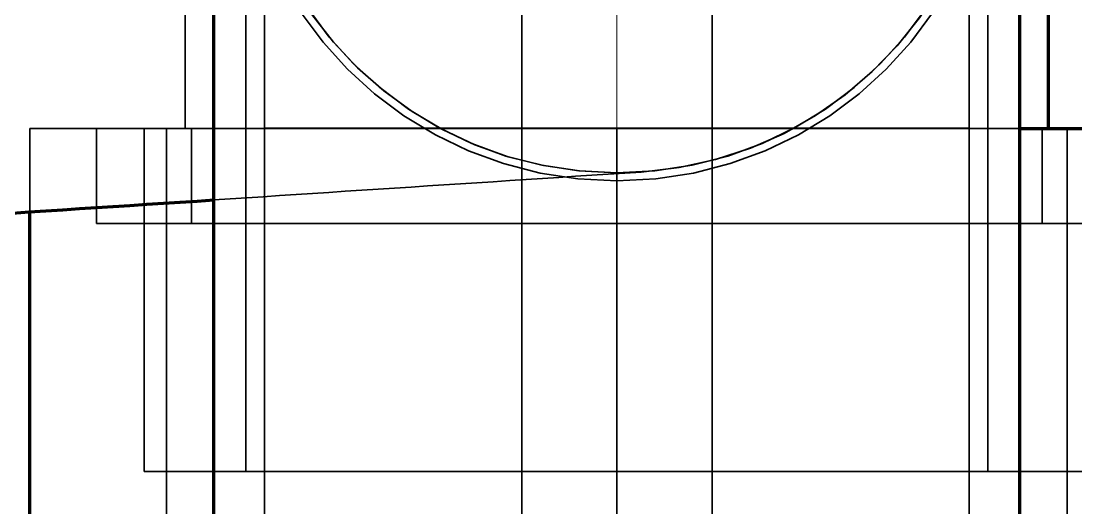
# Model space of a CAD drawing. Header units: millimetres. Extents: x 0 to 2208, y 0 to 420.
# Drawn here: x 187.543 to 190.867, y 215.256 to 216.789 of the extents above; entities that cross this region are included whole.
import ezdxf

# ---------------------------------------------------------------- set-up
doc = ezdxf.new("R2010")
doc.units = ezdxf.units.MM
doc.linetypes.add('IRAM-E-TRAZOS', pattern=[5, 4, -1])
doc.linetypes.add('IRAM-F-TRAZO-PUNTO', pattern=[20, 15, -2, 1, -2])
for name, color, linetype, lineweight in [('01-VISIBLE', 7, 'CONTINUOUS', 70), ('02-OCULTA', 4, 'IRAM-E-TRAZOS', 35), ('03-EJE', 1, 'IRAM-F-TRAZO-PUNTO', 18)]:
    doc.layers.add(name, color=color, linetype=linetype, lineweight=lineweight)

msp = doc.modelspace()

# ---------------------------------------------------------------- linework, layer by layer
at = {"layer": '01-VISIBLE'}
for p, q in [((188.1509, 191.8159), (188.1509, 232.728)), ((190.6909, 191.8159), (190.6909, 232.728)), ((190.7809, 216.4511), (190.7809, 216.8611)), ((187.5709, 213.2071), (187.5709, 216.1881))]:
    msp.add_line(p, q, dxfattribs=at)
for points in [[(190.6909, 216.4511), (190.7437, 216.4511), (190.7964, 216.4511), (190.8491, 216.4511), (190.9018, 216.4511), (190.9546, 216.4511), (191.0073, 216.4511), (191.06, 216.4511), (191.1128, 216.4511), (191.1655, 216.4511), (191.2182, 216.4511), (191.2709, 216.4511)], [(187.516, 216.1845), (187.5689, 216.188), (187.6218, 216.1914), (187.6748, 216.1949), (187.7277, 216.1983), (187.7806, 216.2017), (187.8335, 216.2052), (187.8864, 216.2086), (187.9393, 216.2121), (187.9922, 216.2155), (188.0451, 216.219), (188.098, 216.2224), (188.1509, 216.2259)]]:
    msp.add_lwpolyline(points, dxfattribs=at)
at = {"layer": '02-OCULTA'}
for p, q in [((188.1509, 232.728), (188.1509, 191.8159)), ((190.6909, 232.728), (190.6909, 191.8159)), ((189.1209, 215.1129), (189.1209, 218.1829)), ((189.7209, 215.1129), (189.7209, 218.1829)), ((188.3109, 217.632), (188.3109, 216.4515)), ((188.3109, 216.4511), (188.3109, 217.6311)), ((190.5309, 217.632), (190.5309, 216.4515)), ((190.5309, 216.4511), (190.5309, 217.6311)), ((188.0609, 216.4511), (188.0609, 216.8611)), ((188.2521, 216.4511), (188.2521, 216.8611)), ((190.5897, 216.4511), (190.5897, 216.8611)), ((187.5709, 216.1881), (187.5709, 216.4511)), ((187.7809, 216.1511), (187.7809, 216.4511)), ((187.9309, 215.3711), (187.9309, 216.4511)), ((188.0021, 212.5307), (188.0021, 216.4511)), ((188.0809, 216.1511), (188.0809, 216.4511)), ((188.2521, 215.3711), (188.2521, 216.4511)), ((188.3109, 216.4515), (188.3109, 214.4511)), ((188.3109, 216.4515), (190.5309, 216.4515)), ((190.5309, 216.4511), (188.3109, 216.4511)), ((188.3109, 214.4511), (188.3109, 216.4511)), ((189.4209, 216.4511), (189.4209, 212.5307)), ((190.5309, 216.4515), (190.5309, 214.4511)), ((190.5309, 214.4511), (190.5309, 216.4511)), ((190.5897, 215.3711), (190.5897, 216.4511)), ((190.7609, 216.1511), (190.7609, 216.4511)), ((190.8397, 212.5307), (190.8397, 216.4511))]:
    msp.add_line(p, q, dxfattribs=at)
for points in [[(189.4209, 216.4511), (189.3709, 216.4511), (189.3209, 216.4511), (189.2709, 216.4511), (189.2209, 216.4511), (189.1709, 216.4511), (189.1209, 216.4511), (189.0709, 216.4511), (189.0209, 216.4511), (188.9709, 216.4511), (188.9209, 216.4511), (188.8709, 216.4511), (188.8209, 216.4511), (188.7709, 216.4511), (188.7209, 216.4511), (188.6709, 216.4511), (188.6209, 216.4511), (188.5709, 216.4511), (188.5209, 216.4511), (188.4709, 216.4511), (188.4209, 216.4511), (188.3709, 216.4511), (188.3209, 216.4511), (188.2709, 216.4511), (188.2209, 216.4511), (188.1709, 216.4511), (188.1209, 216.4511), (188.0709, 216.4511), (188.0209, 216.4511), (187.9709, 216.4511), (187.9209, 216.4511), (187.8709, 216.4511), (187.8209, 216.4511), (187.7709, 216.4511), (187.7209, 216.4511), (187.6709, 216.4511), (187.6209, 216.4511), (187.5709, 216.4511)], [(187.5709, 216.4511), (187.6213, 216.4511), (187.6716, 216.4511), (187.7219, 216.4511), (187.7722, 216.4511), (187.8226, 216.4511), (187.8729, 216.4511), (187.9232, 216.4511), (187.9735, 216.4511), (188.0238, 216.4511), (188.0742, 216.4511), (188.1245, 216.4511), (188.1748, 216.4511), (188.2251, 216.4511), (188.2755, 216.4511), (188.3258, 216.4511), (188.3761, 216.4511), (188.4264, 216.4511), (188.4767, 216.4511), (188.5271, 216.4511), (188.5774, 216.4511), (188.6277, 216.4511), (188.678, 216.4511), (188.7284, 216.4511), (188.7787, 216.4511), (188.829, 216.4511), (188.8793, 216.4511), (188.9296, 216.4511), (188.98, 216.4511), (189.0303, 216.4511), (189.0806, 216.4511), (189.1309, 216.4511), (189.1813, 216.4511), (189.2316, 216.4511), (189.2819, 216.4511), (189.3322, 216.4511), (189.3826, 216.4511), (189.4329, 216.4511), (189.4832, 216.4511), (189.5335, 216.4511), (189.5838, 216.4511), (189.6342, 216.4511), (189.6845, 216.4511), (189.7348, 216.4511), (189.7851, 216.4511), (189.8355, 216.4511), (189.8858, 216.4511), (189.9361, 216.4511), (189.9864, 216.4511), (190.0367, 216.4511), (190.0871, 216.4511), (190.1374, 216.4511), (190.1877, 216.4511), (190.238, 216.4511), (190.2884, 216.4511), (190.3387, 216.4511), (190.389, 216.4511), (190.4393, 216.4511), (190.4896, 216.4511), (190.54, 216.4511), (190.5903, 216.4511), (190.6406, 216.4511), (190.6909, 216.4511)], [(189.4209, 216.4511), (189.3697, 216.4511), (189.3184, 216.4511), (189.2672, 216.4511), (189.2159, 216.4511), (189.1647, 216.4511), (189.1134, 216.4511), (189.0622, 216.4511), (189.0109, 216.4511), (188.9597, 216.4511), (188.9084, 216.4511), (188.8572, 216.4511), (188.8059, 216.4511), (188.7547, 216.4511), (188.7034, 216.4511), (188.6522, 216.4511), (188.6009, 216.4511), (188.5497, 216.4511), (188.4984, 216.4511), (188.4472, 216.4511), (188.3959, 216.4511), (188.3447, 216.4511), (188.2934, 216.4511), (188.2422, 216.4511), (188.1909, 216.4511), (188.1397, 216.4511), (188.0884, 216.4511), (188.0372, 216.4511), (187.9859, 216.4511), (187.9347, 216.4511), (187.8834, 216.4511), (187.8322, 216.4511), (187.7809, 216.4511)], [(187.7809, 216.4511), (187.8314, 216.4511), (187.8819, 216.4511), (187.9323, 216.4511), (187.9828, 216.4511), (188.0332, 216.4511), (188.0837, 216.4511), (188.1342, 216.4511), (188.1846, 216.4511), (188.2351, 216.4511), (188.2856, 216.4511), (188.336, 216.4511), (188.3865, 216.4511), (188.4369, 216.4511), (188.4874, 216.4511), (188.5379, 216.4511), (188.5883, 216.4511), (188.6388, 216.4511), (188.6892, 216.4511), (188.7397, 216.4511), (188.7902, 216.4511), (188.8406, 216.4511), (188.8911, 216.4511), (188.9416, 216.4511), (188.992, 216.4511), (189.0425, 216.4511), (189.0929, 216.4511), (189.1434, 216.4511), (189.1939, 216.4511), (189.2443, 216.4511), (189.2948, 216.4511), (189.3452, 216.4511), (189.3957, 216.4511), (189.4462, 216.4511), (189.4966, 216.4511), (189.5471, 216.4511), (189.5976, 216.4511), (189.648, 216.4511), (189.6985, 216.4511), (189.7489, 216.4511), (189.7994, 216.4511), (189.8499, 216.4511), (189.9003, 216.4511), (189.9508, 216.4511), (190.0012, 216.4511), (190.0517, 216.4511), (190.1022, 216.4511), (190.1526, 216.4511), (190.2031, 216.4511), (190.2536, 216.4511), (190.304, 216.4511), (190.3545, 216.4511), (190.4049, 216.4511), (190.4554, 216.4511), (190.5059, 216.4511), (190.5563, 216.4511), (190.6068, 216.4511), (190.6572, 216.4511), (190.7077, 216.4511), (190.7582, 216.4511), (190.8086, 216.4511), (190.8591, 216.4511), (190.9096, 216.4511)], [(189.4209, 216.4511), (189.3696, 216.4511), (189.3182, 216.4511), (189.2668, 216.4511), (189.2154, 216.4511), (189.164, 216.4511), (189.1127, 216.4511), (189.0613, 216.4511), (189.0099, 216.4511), (188.9585, 216.4511), (188.9071, 216.4511), (188.8558, 216.4511), (188.8044, 216.4511), (188.753, 216.4511), (188.7016, 216.4511), (188.6502, 216.4511), (188.5989, 216.4511), (188.5475, 216.4511), (188.4961, 216.4511), (188.4447, 216.4511), (188.3934, 216.4511), (188.342, 216.4511), (188.2906, 216.4511), (188.2392, 216.4511), (188.1878, 216.4511), (188.1365, 216.4511), (188.0851, 216.4511), (188.0337, 216.4511), (187.9823, 216.4511), (187.9309, 216.4511)], [(187.9309, 216.4511), (187.9814, 216.4511), (188.032, 216.4511), (188.0825, 216.4511), (188.133, 216.4511), (188.1835, 216.4511), (188.234, 216.4511), (188.2845, 216.4511), (188.335, 216.4511), (188.3855, 216.4511), (188.436, 216.4511), (188.4865, 216.4511), (188.537, 216.4511), (188.5875, 216.4511), (188.6381, 216.4511), (188.6886, 216.4511), (188.7391, 216.4511), (188.7896, 216.4511), (188.8401, 216.4511), (188.8906, 216.4511), (188.9411, 216.4511), (188.9916, 216.4511), (189.0421, 216.4511), (189.0926, 216.4511), (189.1431, 216.4511), (189.1936, 216.4511), (189.2442, 216.4511), (189.2947, 216.4511), (189.3452, 216.4511), (189.3957, 216.4511), (189.4462, 216.4511), (189.4967, 216.4511), (189.5472, 216.4511), (189.5977, 216.4511), (189.6482, 216.4511), (189.6987, 216.4511), (189.7492, 216.4511), (189.7998, 216.4511), (189.8503, 216.4511), (189.9008, 216.4511), (189.9513, 216.4511), (190.0018, 216.4511), (190.0523, 216.4511), (190.1028, 216.4511), (190.1533, 216.4511), (190.2038, 216.4511), (190.2543, 216.4511), (190.3048, 216.4511), (190.3553, 216.4511), (190.4059, 216.4511), (190.4564, 216.4511), (190.5069, 216.4511), (190.5574, 216.4511), (190.6079, 216.4511), (190.6584, 216.4511), (190.7089, 216.4511), (190.7594, 216.4511), (190.8099, 216.4511), (190.8604, 216.4511), (190.9109, 216.4511)], [(189.4209, 216.4511), (189.3703, 216.4511), (189.3196, 216.4511), (189.2689, 216.4511), (189.2183, 216.4511), (189.1676, 216.4511), (189.1169, 216.4511), (189.0662, 216.4511), (189.0156, 216.4511), (188.9649, 216.4511), (188.9142, 216.4511), (188.8636, 216.4511), (188.8129, 216.4511), (188.7622, 216.4511), (188.7115, 216.4511), (188.6609, 216.4511), (188.6102, 216.4511), (188.5595, 216.4511), (188.5089, 216.4511), (188.4582, 216.4511), (188.4075, 216.4511), (188.3568, 216.4511), (188.3062, 216.4511), (188.2555, 216.4511), (188.2048, 216.4511), (188.1542, 216.4511), (188.1035, 216.4511), (188.0528, 216.4511), (188.0021, 216.4511)], [(188.0021, 216.4511), (188.0528, 216.4511), (188.1035, 216.4511), (188.1542, 216.4511), (188.2048, 216.4511), (188.2555, 216.4511), (188.3062, 216.4511), (188.3568, 216.4511), (188.4075, 216.4511), (188.4582, 216.4511), (188.5089, 216.4511), (188.5595, 216.4511), (188.6102, 216.4511), (188.6609, 216.4511), (188.7115, 216.4511), (188.7622, 216.4511), (188.8129, 216.4511), (188.8636, 216.4511), (188.9142, 216.4511), (188.9649, 216.4511), (189.0156, 216.4511), (189.0662, 216.4511), (189.1169, 216.4511), (189.1676, 216.4511), (189.2183, 216.4511), (189.2689, 216.4511), (189.3196, 216.4511), (189.3703, 216.4511), (189.4209, 216.4511), (189.4716, 216.4511), (189.5223, 216.4511), (189.573, 216.4511), (189.6236, 216.4511), (189.6743, 216.4511), (189.725, 216.4511), (189.7756, 216.4511), (189.8263, 216.4511), (189.877, 216.4511), (189.9277, 216.4511), (189.9783, 216.4511), (190.029, 216.4511), (190.0797, 216.4511), (190.1303, 216.4511), (190.181, 216.4511), (190.2317, 216.4511), (190.2824, 216.4511), (190.333, 216.4511), (190.3837, 216.4511), (190.4344, 216.4511), (190.485, 216.4511), (190.5357, 216.4511), (190.5864, 216.4511), (190.6371, 216.4511), (190.6877, 216.4511), (190.7384, 216.4511), (190.7891, 216.4511), (190.8397, 216.4511)], [(189.4209, 216.4511), (189.3706, 216.4511), (189.3202, 216.4511), (189.2698, 216.4511), (189.2195, 216.4511), (189.1691, 216.4511), (189.1187, 216.4511), (189.0683, 216.4511), (189.018, 216.4511), (188.9676, 216.4511), (188.9172, 216.4511), (188.8669, 216.4511), (188.8165, 216.4511), (188.7661, 216.4511), (188.7158, 216.4511), (188.6654, 216.4511), (188.615, 216.4511), (188.5646, 216.4511), (188.5143, 216.4511), (188.4639, 216.4511), (188.4135, 216.4511), (188.3632, 216.4511), (188.3128, 216.4511), (188.2624, 216.4511), (188.212, 216.4511), (188.1617, 216.4511), (188.1113, 216.4511), (188.0609, 216.4511)], [(188.0609, 216.4511), (188.1113, 216.4511), (188.1617, 216.4511), (188.212, 216.4511), (188.2624, 216.4511), (188.3128, 216.4511), (188.3632, 216.4511), (188.4135, 216.4511), (188.4639, 216.4511), (188.5143, 216.4511), (188.5646, 216.4511), (188.615, 216.4511), (188.6654, 216.4511), (188.7158, 216.4511), (188.7661, 216.4511), (188.8165, 216.4511), (188.8669, 216.4511), (188.9172, 216.4511), (188.9676, 216.4511), (189.018, 216.4511), (189.0683, 216.4511), (189.1187, 216.4511), (189.1691, 216.4511), (189.2195, 216.4511), (189.2698, 216.4511), (189.3202, 216.4511), (189.3706, 216.4511), (189.4209, 216.4511), (189.4713, 216.4511), (189.5217, 216.4511), (189.572, 216.4511), (189.6224, 216.4511), (189.6728, 216.4511), (189.7232, 216.4511), (189.7735, 216.4511), (189.8239, 216.4511), (189.8743, 216.4511), (189.9246, 216.4511), (189.975, 216.4511), (190.0254, 216.4511), (190.0758, 216.4511), (190.1261, 216.4511), (190.1765, 216.4511), (190.2269, 216.4511), (190.2772, 216.4511), (190.3276, 216.4511), (190.378, 216.4511), (190.4283, 216.4511), (190.4787, 216.4511), (190.5291, 216.4511), (190.5795, 216.4511), (190.6298, 216.4511), (190.6802, 216.4511), (190.7306, 216.4511), (190.7809, 216.4511)], [(189.4209, 216.4511), (189.3694, 216.4511), (189.3179, 216.4511), (189.2663, 216.4511), (189.2148, 216.4511), (189.1632, 216.4511), (189.1117, 216.4511), (189.0602, 216.4511), (189.0086, 216.4511), (188.9571, 216.4511), (188.9056, 216.4511), (188.854, 216.4511), (188.8025, 216.4511), (188.7509, 216.4511), (188.6994, 216.4511), (188.6479, 216.4511), (188.5963, 216.4511), (188.5448, 216.4511), (188.4932, 216.4511), (188.4417, 216.4511), (188.3902, 216.4511), (188.3386, 216.4511), (188.2871, 216.4511), (188.2356, 216.4511), (188.184, 216.4511), (188.1325, 216.4511), (188.0809, 216.4511)], [(188.0809, 216.4511), (188.1315, 216.4511), (188.1821, 216.4511), (188.2326, 216.4511), (188.2832, 216.4511), (188.3338, 216.4511), (188.3843, 216.4511), (188.4349, 216.4511), (188.4855, 216.4511), (188.536, 216.4511), (188.5866, 216.4511), (188.6372, 216.4511), (188.6877, 216.4511), (188.7383, 216.4511), (188.7889, 216.4511), (188.8394, 216.4511), (188.89, 216.4511), (188.9406, 216.4511), (188.9911, 216.4511), (189.0417, 216.4511), (189.0923, 216.4511), (189.1428, 216.4511), (189.1934, 216.4511), (189.244, 216.4511), (189.2945, 216.4511), (189.3451, 216.4511), (189.3957, 216.4511), (189.4462, 216.4511), (189.4968, 216.4511), (189.5474, 216.4511), (189.5979, 216.4511), (189.6485, 216.4511), (189.6991, 216.4511), (189.7496, 216.4511), (189.8002, 216.4511), (189.8507, 216.4511), (189.9013, 216.4511), (189.9519, 216.4511), (190.0024, 216.4511), (190.053, 216.4511), (190.1036, 216.4511), (190.1541, 216.4511), (190.2047, 216.4511), (190.2553, 216.4511), (190.3058, 216.4511), (190.3564, 216.4511), (190.407, 216.4511), (190.4575, 216.4511), (190.5081, 216.4511), (190.5587, 216.4511), (190.6092, 216.4511), (190.6598, 216.4511), (190.7104, 216.4511), (190.7609, 216.4511)], [(189.4209, 216.4511), (189.3701, 216.4511), (189.3193, 216.4511), (189.2685, 216.4511), (189.2177, 216.4511), (189.1669, 216.4511), (189.116, 216.4511), (189.0652, 216.4511), (189.0144, 216.4511), (188.9636, 216.4511), (188.9128, 216.4511), (188.8619, 216.4511), (188.8111, 216.4511), (188.7603, 216.4511), (188.7095, 216.4511), (188.6587, 216.4511), (188.6079, 216.4511), (188.557, 216.4511), (188.5062, 216.4511), (188.4554, 216.4511), (188.4046, 216.4511), (188.3538, 216.4511), (188.303, 216.4511), (188.2521, 216.4511)], [(188.2521, 216.4511), (188.303, 216.4511), (188.3538, 216.4511), (188.4046, 216.4511), (188.4554, 216.4511), (188.5062, 216.4511), (188.557, 216.4511), (188.6079, 216.4511), (188.6587, 216.4511), (188.7095, 216.4511), (188.7603, 216.4511), (188.8111, 216.4511), (188.8619, 216.4511), (188.9128, 216.4511), (188.9636, 216.4511), (189.0144, 216.4511), (189.0652, 216.4511), (189.116, 216.4511), (189.1669, 216.4511), (189.2177, 216.4511), (189.2685, 216.4511), (189.3193, 216.4511), (189.3701, 216.4511), (189.4209, 216.4511), (189.4718, 216.4511), (189.5226, 216.4511), (189.5734, 216.4511), (189.6242, 216.4511), (189.675, 216.4511), (189.7258, 216.4511), (189.7767, 216.4511), (189.8275, 216.4511), (189.8783, 216.4511), (189.9291, 216.4511), (189.9799, 216.4511), (190.0307, 216.4511), (190.0816, 216.4511), (190.1324, 216.4511), (190.1832, 216.4511), (190.234, 216.4511), (190.2848, 216.4511), (190.3357, 216.4511), (190.3865, 216.4511), (190.4373, 216.4511), (190.4881, 216.4511), (190.5389, 216.4511), (190.5897, 216.4511)], [(189.4209, 216.4511), (189.3701, 216.4511), (189.3193, 216.4511), (189.2685, 216.4511), (189.2177, 216.4511), (189.1669, 216.4511), (189.116, 216.4511), (189.0652, 216.4511), (189.0144, 216.4511), (188.9636, 216.4511), (188.9128, 216.4511), (188.8619, 216.4511), (188.8111, 216.4511), (188.7603, 216.4511), (188.7095, 216.4511), (188.6587, 216.4511), (188.6079, 216.4511), (188.557, 216.4511), (188.5062, 216.4511), (188.4554, 216.4511), (188.4046, 216.4511), (188.3538, 216.4511), (188.303, 216.4511), (188.2521, 216.4511)], [(188.2521, 216.4511), (188.303, 216.4511), (188.3538, 216.4511), (188.4046, 216.4511), (188.4554, 216.4511), (188.5062, 216.4511), (188.557, 216.4511), (188.6079, 216.4511), (188.6587, 216.4511), (188.7095, 216.4511), (188.7603, 216.4511), (188.8111, 216.4511), (188.8619, 216.4511), (188.9128, 216.4511), (188.9636, 216.4511), (189.0144, 216.4511), (189.0652, 216.4511), (189.116, 216.4511), (189.1669, 216.4511), (189.2177, 216.4511), (189.2685, 216.4511), (189.3193, 216.4511), (189.3701, 216.4511), (189.4209, 216.4511), (189.4718, 216.4511), (189.5226, 216.4511), (189.5734, 216.4511), (189.6242, 216.4511), (189.675, 216.4511), (189.7258, 216.4511), (189.7767, 216.4511), (189.8275, 216.4511), (189.8783, 216.4511), (189.9291, 216.4511), (189.9799, 216.4511), (190.0307, 216.4511), (190.0816, 216.4511), (190.1324, 216.4511), (190.1832, 216.4511), (190.234, 216.4511), (190.2848, 216.4511), (190.3357, 216.4511), (190.3865, 216.4511), (190.4373, 216.4511), (190.4881, 216.4511), (190.5389, 216.4511), (190.5897, 216.4511)], [(190.8397, 216.4511), (190.7891, 216.4511), (190.7384, 216.4511), (190.6877, 216.4511), (190.6371, 216.4511), (190.5864, 216.4511), (190.5357, 216.4511), (190.485, 216.4511), (190.4344, 216.4511), (190.3837, 216.4511), (190.333, 216.4511), (190.2824, 216.4511), (190.2317, 216.4511), (190.181, 216.4511), (190.1303, 216.4511), (190.0797, 216.4511), (190.029, 216.4511), (189.9783, 216.4511), (189.9277, 216.4511), (189.877, 216.4511), (189.8263, 216.4511), (189.7756, 216.4511), (189.725, 216.4511), (189.6743, 216.4511), (189.6236, 216.4511), (189.573, 216.4511), (189.5223, 216.4511), (189.4716, 216.4511), (189.4209, 216.4511)], [(190.8709, 216.4511), (190.8209, 216.4511), (190.7709, 216.4511), (190.7209, 216.4511), (190.6709, 216.4511), (190.6209, 216.4511), (190.5709, 216.4511), (190.5209, 216.4511), (190.4709, 216.4511), (190.4209, 216.4511), (190.3709, 216.4511), (190.3209, 216.4511), (190.2709, 216.4511), (190.2209, 216.4511), (190.1709, 216.4511), (190.1209, 216.4511), (190.0709, 216.4511), (190.0209, 216.4511), (189.9709, 216.4511), (189.9209, 216.4511), (189.8709, 216.4511), (189.8209, 216.4511), (189.7709, 216.4511), (189.7209, 216.4511), (189.6709, 216.4511), (189.6209, 216.4511), (189.5709, 216.4511), (189.5209, 216.4511), (189.4709, 216.4511), (189.4209, 216.4511)], [(190.9109, 216.4511), (190.8596, 216.4511), (190.8082, 216.4511), (190.7568, 216.4511), (190.7054, 216.4511), (190.654, 216.4511), (190.6027, 216.4511), (190.5513, 216.4511), (190.4999, 216.4511), (190.4485, 216.4511), (190.3971, 216.4511), (190.3458, 216.4511), (190.2944, 216.4511), (190.243, 216.4511), (190.1916, 216.4511), (190.1402, 216.4511), (190.0889, 216.4511), (190.0375, 216.4511), (189.9861, 216.4511), (189.9347, 216.4511), (189.8834, 216.4511), (189.832, 216.4511), (189.7806, 216.4511), (189.7292, 216.4511), (189.6778, 216.4511), (189.6265, 216.4511), (189.5751, 216.4511), (189.5237, 216.4511), (189.4723, 216.4511), (189.4209, 216.4511)], [(190.5897, 216.4511), (190.5389, 216.4511), (190.4881, 216.4511), (190.4373, 216.4511), (190.3865, 216.4511), (190.3357, 216.4511), (190.2848, 216.4511), (190.234, 216.4511), (190.1832, 216.4511), (190.1324, 216.4511), (190.0816, 216.4511), (190.0307, 216.4511), (189.9799, 216.4511), (189.9291, 216.4511), (189.8783, 216.4511), (189.8275, 216.4511), (189.7767, 216.4511), (189.7258, 216.4511), (189.675, 216.4511), (189.6242, 216.4511), (189.5734, 216.4511), (189.5226, 216.4511), (189.4718, 216.4511), (189.4209, 216.4511)], [(190.7809, 216.4511), (190.7306, 216.4511), (190.6802, 216.4511), (190.6298, 216.4511), (190.5795, 216.4511), (190.5291, 216.4511), (190.4787, 216.4511), (190.4283, 216.4511), (190.378, 216.4511), (190.3276, 216.4511), (190.2772, 216.4511), (190.2269, 216.4511), (190.1765, 216.4511), (190.1261, 216.4511), (190.0758, 216.4511), (190.0254, 216.4511), (189.975, 216.4511), (189.9246, 216.4511), (189.8743, 216.4511), (189.8239, 216.4511), (189.7735, 216.4511), (189.7232, 216.4511), (189.6728, 216.4511), (189.6224, 216.4511), (189.572, 216.4511), (189.5217, 216.4511), (189.4713, 216.4511), (189.4209, 216.4511)], [(190.5897, 216.4511), (190.5389, 216.4511), (190.4881, 216.4511), (190.4373, 216.4511), (190.3865, 216.4511), (190.3357, 216.4511), (190.2848, 216.4511), (190.234, 216.4511), (190.1832, 216.4511), (190.1324, 216.4511), (190.0816, 216.4511), (190.0307, 216.4511), (189.9799, 216.4511), (189.9291, 216.4511), (189.8783, 216.4511), (189.8275, 216.4511), (189.7767, 216.4511), (189.7258, 216.4511), (189.675, 216.4511), (189.6242, 216.4511), (189.5734, 216.4511), (189.5226, 216.4511), (189.4718, 216.4511), (189.4209, 216.4511)], [(190.9072, 216.4511), (190.8559, 216.4511), (190.8047, 216.4511), (190.7534, 216.4511), (190.7022, 216.4511), (190.6509, 216.4511), (190.5997, 216.4511), (190.5484, 216.4511), (190.4972, 216.4511), (190.4459, 216.4511), (190.3947, 216.4511), (190.3434, 216.4511), (190.2922, 216.4511), (190.2409, 216.4511), (190.1897, 216.4511), (190.1384, 216.4511), (190.0872, 216.4511), (190.0359, 216.4511), (189.9847, 216.4511), (189.9334, 216.4511), (189.8822, 216.4511), (189.8309, 216.4511), (189.7797, 216.4511), (189.7284, 216.4511), (189.6772, 216.4511), (189.6259, 216.4511), (189.5747, 216.4511), (189.5234, 216.4511), (189.4722, 216.4511), (189.4209, 216.4511)], [(190.7609, 216.4511), (190.7094, 216.4511), (190.6579, 216.4511), (190.6063, 216.4511), (190.5548, 216.4511), (190.5032, 216.4511), (190.4517, 216.4511), (190.4002, 216.4511), (190.3486, 216.4511), (190.2971, 216.4511), (190.2456, 216.4511), (190.194, 216.4511), (190.1425, 216.4511), (190.0909, 216.4511), (190.0394, 216.4511), (189.9879, 216.4511), (189.9363, 216.4511), (189.8848, 216.4511), (189.8332, 216.4511), (189.7817, 216.4511), (189.7302, 216.4511), (189.6786, 216.4511), (189.6271, 216.4511), (189.5756, 216.4511), (189.524, 216.4511), (189.4725, 216.4511), (189.4209, 216.4511)], [(188.1509, 216.2259), (188.2027, 216.2293), (188.2545, 216.2326), (188.3063, 216.236), (188.3581, 216.2394), (188.4099, 216.2427), (188.4616, 216.2461), (188.5134, 216.2495), (188.5652, 216.2529), (188.617, 216.2562), (188.6688, 216.2596), (188.7206, 216.263), (188.7723, 216.2664), (188.8241, 216.2697), (188.8759, 216.2731), (188.9277, 216.2765), (188.9795, 216.2799), (189.0313, 216.2832), (189.0831, 216.2866), (189.1348, 216.29), (189.1866, 216.2933), (189.2384, 216.2967), (189.2902, 216.3001), (189.342, 216.3035), (189.3938, 216.3068), (189.4455, 216.3102), (189.4973, 216.3136)], [(189.4209, 216.1511), (189.3697, 216.1511), (189.3184, 216.1511), (189.2672, 216.1511), (189.2159, 216.1511), (189.1647, 216.1511), (189.1134, 216.1511), (189.0622, 216.1511), (189.0109, 216.1511), (188.9597, 216.1511), (188.9084, 216.1511), (188.8572, 216.1511), (188.8059, 216.1511), (188.7547, 216.1511), (188.7034, 216.1511), (188.6522, 216.1511), (188.6009, 216.1511), (188.5497, 216.1511), (188.4984, 216.1511), (188.4472, 216.1511), (188.3959, 216.1511), (188.3447, 216.1511), (188.2934, 216.1511), (188.2422, 216.1511), (188.1909, 216.1511), (188.1397, 216.1511), (188.0884, 216.1511), (188.0372, 216.1511), (187.9859, 216.1511), (187.9347, 216.1511), (187.8834, 216.1511), (187.8322, 216.1511), (187.7809, 216.1511)], [(187.7809, 216.1511), (187.8314, 216.1511), (187.8819, 216.1511), (187.9323, 216.1511), (187.9828, 216.1511), (188.0332, 216.1511), (188.0837, 216.1511), (188.1342, 216.1511), (188.1846, 216.1511), (188.2351, 216.1511), (188.2856, 216.1511), (188.336, 216.1511), (188.3865, 216.1511), (188.4369, 216.1511), (188.4874, 216.1511), (188.5379, 216.1511), (188.5883, 216.1511), (188.6388, 216.1511), (188.6892, 216.1511), (188.7397, 216.1511), (188.7902, 216.1511), (188.8406, 216.1511), (188.8911, 216.1511), (188.9416, 216.1511), (188.992, 216.1511), (189.0425, 216.1511), (189.0929, 216.1511), (189.1434, 216.1511), (189.1939, 216.1511), (189.2443, 216.1511), (189.2948, 216.1511), (189.3452, 216.1511), (189.3957, 216.1511), (189.4462, 216.1511), (189.4966, 216.1511), (189.5471, 216.1511), (189.5976, 216.1511), (189.648, 216.1511), (189.6985, 216.1511), (189.7489, 216.1511), (189.7994, 216.1511), (189.8499, 216.1511), (189.9003, 216.1511), (189.9508, 216.1511), (190.0012, 216.1511), (190.0517, 216.1511), (190.1022, 216.1511), (190.1526, 216.1511), (190.2031, 216.1511), (190.2536, 216.1511), (190.304, 216.1511), (190.3545, 216.1511), (190.4049, 216.1511), (190.4554, 216.1511), (190.5059, 216.1511), (190.5563, 216.1511), (190.6068, 216.1511), (190.6572, 216.1511), (190.7077, 216.1511), (190.7582, 216.1511), (190.8086, 216.1511), (190.8591, 216.1511), (190.9096, 216.1511)], [(189.4209, 216.1511), (189.3694, 216.1511), (189.3179, 216.1511), (189.2663, 216.1511), (189.2148, 216.1511), (189.1632, 216.1511), (189.1117, 216.1511), (189.0602, 216.1511), (189.0086, 216.1511), (188.9571, 216.1511), (188.9056, 216.1511), (188.854, 216.1511), (188.8025, 216.1511), (188.7509, 216.1511), (188.6994, 216.1511), (188.6479, 216.1511), (188.5963, 216.1511), (188.5448, 216.1511), (188.4932, 216.1511), (188.4417, 216.1511), (188.3902, 216.1511), (188.3386, 216.1511), (188.2871, 216.1511), (188.2356, 216.1511), (188.184, 216.1511), (188.1325, 216.1511), (188.0809, 216.1511)], [(188.0809, 216.1511), (188.1315, 216.1511), (188.1821, 216.1511), (188.2326, 216.1511), (188.2832, 216.1511), (188.3338, 216.1511), (188.3843, 216.1511), (188.4349, 216.1511), (188.4855, 216.1511), (188.536, 216.1511), (188.5866, 216.1511), (188.6372, 216.1511), (188.6877, 216.1511), (188.7383, 216.1511), (188.7889, 216.1511), (188.8394, 216.1511), (188.89, 216.1511), (188.9406, 216.1511), (188.9911, 216.1511), (189.0417, 216.1511), (189.0923, 216.1511), (189.1428, 216.1511), (189.1934, 216.1511), (189.244, 216.1511), (189.2945, 216.1511), (189.3451, 216.1511), (189.3957, 216.1511), (189.4462, 216.1511), (189.4968, 216.1511), (189.5474, 216.1511), (189.5979, 216.1511), (189.6485, 216.1511), (189.6991, 216.1511), (189.7496, 216.1511), (189.8002, 216.1511), (189.8507, 216.1511), (189.9013, 216.1511), (189.9519, 216.1511), (190.0024, 216.1511), (190.053, 216.1511), (190.1036, 216.1511), (190.1541, 216.1511), (190.2047, 216.1511), (190.2553, 216.1511), (190.3058, 216.1511), (190.3564, 216.1511), (190.407, 216.1511), (190.4575, 216.1511), (190.5081, 216.1511), (190.5587, 216.1511), (190.6092, 216.1511), (190.6598, 216.1511), (190.7104, 216.1511), (190.7609, 216.1511)], [(190.9072, 216.1511), (190.8559, 216.1511), (190.8047, 216.1511), (190.7534, 216.1511), (190.7022, 216.1511), (190.6509, 216.1511), (190.5997, 216.1511), (190.5484, 216.1511), (190.4972, 216.1511), (190.4459, 216.1511), (190.3947, 216.1511), (190.3434, 216.1511), (190.2922, 216.1511), (190.2409, 216.1511), (190.1897, 216.1511), (190.1384, 216.1511), (190.0872, 216.1511), (190.0359, 216.1511), (189.9847, 216.1511), (189.9334, 216.1511), (189.8822, 216.1511), (189.8309, 216.1511), (189.7797, 216.1511), (189.7284, 216.1511), (189.6772, 216.1511), (189.6259, 216.1511), (189.5747, 216.1511), (189.5234, 216.1511), (189.4722, 216.1511), (189.4209, 216.1511)], [(190.7609, 216.1511), (190.7094, 216.1511), (190.6579, 216.1511), (190.6063, 216.1511), (190.5548, 216.1511), (190.5032, 216.1511), (190.4517, 216.1511), (190.4002, 216.1511), (190.3486, 216.1511), (190.2971, 216.1511), (190.2456, 216.1511), (190.194, 216.1511), (190.1425, 216.1511), (190.0909, 216.1511), (190.0394, 216.1511), (189.9879, 216.1511), (189.9363, 216.1511), (189.8848, 216.1511), (189.8332, 216.1511), (189.7817, 216.1511), (189.7302, 216.1511), (189.6786, 216.1511), (189.6271, 216.1511), (189.5756, 216.1511), (189.524, 216.1511), (189.4725, 216.1511), (189.4209, 216.1511)], [(189.4209, 215.3711), (189.3696, 215.3711), (189.3182, 215.3711), (189.2668, 215.3711), (189.2154, 215.3711), (189.164, 215.3711), (189.1127, 215.3711), (189.0613, 215.3711), (189.0099, 215.3711), (188.9585, 215.3711), (188.9071, 215.3711), (188.8558, 215.3711), (188.8044, 215.3711), (188.753, 215.3711), (188.7016, 215.3711), (188.6502, 215.3711), (188.5989, 215.3711), (188.5475, 215.3711), (188.4961, 215.3711), (188.4447, 215.3711), (188.3934, 215.3711), (188.342, 215.3711), (188.2906, 215.3711), (188.2392, 215.3711), (188.1878, 215.3711), (188.1365, 215.3711), (188.0851, 215.3711), (188.0337, 215.3711), (187.9823, 215.3711), (187.9309, 215.3711)], [(187.9309, 215.3711), (187.9814, 215.3711), (188.032, 215.3711), (188.0825, 215.3711), (188.133, 215.3711), (188.1835, 215.3711), (188.234, 215.3711), (188.2845, 215.3711), (188.335, 215.3711), (188.3855, 215.3711), (188.436, 215.3711), (188.4865, 215.3711), (188.537, 215.3711), (188.5875, 215.3711), (188.6381, 215.3711), (188.6886, 215.3711), (188.7391, 215.3711), (188.7896, 215.3711), (188.8401, 215.3711), (188.8906, 215.3711), (188.9411, 215.3711), (188.9916, 215.3711), (189.0421, 215.3711), (189.0926, 215.3711), (189.1431, 215.3711), (189.1936, 215.3711), (189.2442, 215.3711), (189.2947, 215.3711), (189.3452, 215.3711), (189.3957, 215.3711), (189.4462, 215.3711), (189.4967, 215.3711), (189.5472, 215.3711), (189.5977, 215.3711), (189.6482, 215.3711), (189.6987, 215.3711), (189.7492, 215.3711), (189.7998, 215.3711), (189.8503, 215.3711), (189.9008, 215.3711), (189.9513, 215.3711), (190.0018, 215.3711), (190.0523, 215.3711), (190.1028, 215.3711), (190.1533, 215.3711), (190.2038, 215.3711), (190.2543, 215.3711), (190.3048, 215.3711), (190.3553, 215.3711), (190.4059, 215.3711), (190.4564, 215.3711), (190.5069, 215.3711), (190.5574, 215.3711), (190.6079, 215.3711), (190.6584, 215.3711), (190.7089, 215.3711), (190.7594, 215.3711), (190.8099, 215.3711), (190.8604, 215.3711), (190.9109, 215.3711)], [(189.4209, 215.3711), (189.3701, 215.3711), (189.3193, 215.3711), (189.2685, 215.3711), (189.2177, 215.3711), (189.1669, 215.3711), (189.116, 215.3711), (189.0652, 215.3711), (189.0144, 215.3711), (188.9636, 215.3711), (188.9128, 215.3711), (188.8619, 215.3711), (188.8111, 215.3711), (188.7603, 215.3711), (188.7095, 215.3711), (188.6587, 215.3711), (188.6079, 215.3711), (188.557, 215.3711), (188.5062, 215.3711), (188.4554, 215.3711), (188.4046, 215.3711), (188.3538, 215.3711), (188.303, 215.3711), (188.2521, 215.3711)], [(188.2521, 215.3711), (188.303, 215.3711), (188.3538, 215.3711), (188.4046, 215.3711), (188.4554, 215.3711), (188.5062, 215.3711), (188.557, 215.3711), (188.6079, 215.3711), (188.6587, 215.3711), (188.7095, 215.3711), (188.7603, 215.3711), (188.8111, 215.3711), (188.8619, 215.3711), (188.9128, 215.3711), (188.9636, 215.3711), (189.0144, 215.3711), (189.0652, 215.3711), (189.116, 215.3711), (189.1669, 215.3711), (189.2177, 215.3711), (189.2685, 215.3711), (189.3193, 215.3711), (189.3701, 215.3711), (189.4209, 215.3711), (189.4718, 215.3711), (189.5226, 215.3711), (189.5734, 215.3711), (189.6242, 215.3711), (189.675, 215.3711), (189.7258, 215.3711), (189.7767, 215.3711), (189.8275, 215.3711), (189.8783, 215.3711), (189.9291, 215.3711), (189.9799, 215.3711), (190.0307, 215.3711), (190.0816, 215.3711), (190.1324, 215.3711), (190.1832, 215.3711), (190.234, 215.3711), (190.2848, 215.3711), (190.3357, 215.3711), (190.3865, 215.3711), (190.4373, 215.3711), (190.4881, 215.3711), (190.5389, 215.3711), (190.5897, 215.3711)], [(190.9109, 215.3711), (190.8596, 215.3711), (190.8082, 215.3711), (190.7568, 215.3711), (190.7054, 215.3711), (190.654, 215.3711), (190.6027, 215.3711), (190.5513, 215.3711), (190.4999, 215.3711), (190.4485, 215.3711), (190.3971, 215.3711), (190.3458, 215.3711), (190.2944, 215.3711), (190.243, 215.3711), (190.1916, 215.3711), (190.1402, 215.3711), (190.0889, 215.3711), (190.0375, 215.3711), (189.9861, 215.3711), (189.9347, 215.3711), (189.8834, 215.3711), (189.832, 215.3711), (189.7806, 215.3711), (189.7292, 215.3711), (189.6778, 215.3711), (189.6265, 215.3711), (189.5751, 215.3711), (189.5237, 215.3711), (189.4723, 215.3711), (189.4209, 215.3711)], [(190.5897, 215.3711), (190.5389, 215.3711), (190.4881, 215.3711), (190.4373, 215.3711), (190.3865, 215.3711), (190.3357, 215.3711), (190.2848, 215.3711), (190.234, 215.3711), (190.1832, 215.3711), (190.1324, 215.3711), (190.0816, 215.3711), (190.0307, 215.3711), (189.9799, 215.3711), (189.9291, 215.3711), (189.8783, 215.3711), (189.8275, 215.3711), (189.7767, 215.3711), (189.7258, 215.3711), (189.675, 215.3711), (189.6242, 215.3711), (189.5734, 215.3711), (189.5226, 215.3711), (189.4718, 215.3711), (189.4209, 215.3711)]]:
    msp.add_lwpolyline(points, dxfattribs=at)
for radius in [1.2, 1.2, 1.175]:
    msp.add_circle((189.4209, 217.4861), radius, dxfattribs=at)
for start, end in [(93.7274, -90), (-86.2726, 93.7274), (-90, -86.2726)]:
    msp.add_arc((189.4209, 217.4861), 1.175, start, end, dxfattribs=at)
at = {"layer": '03-EJE'}
msp.add_line((189.4209, 146.0159), (189.4209, 221.2721), dxfattribs=at)

doc.saveas('drawing.dxf')
